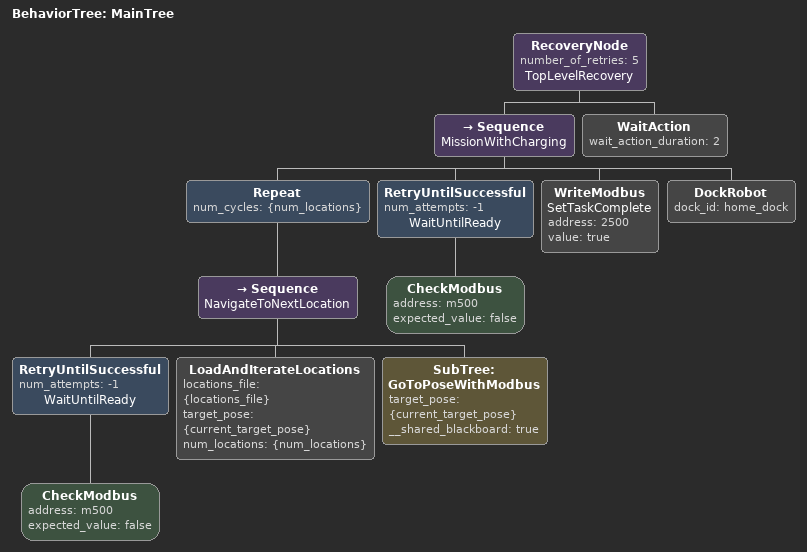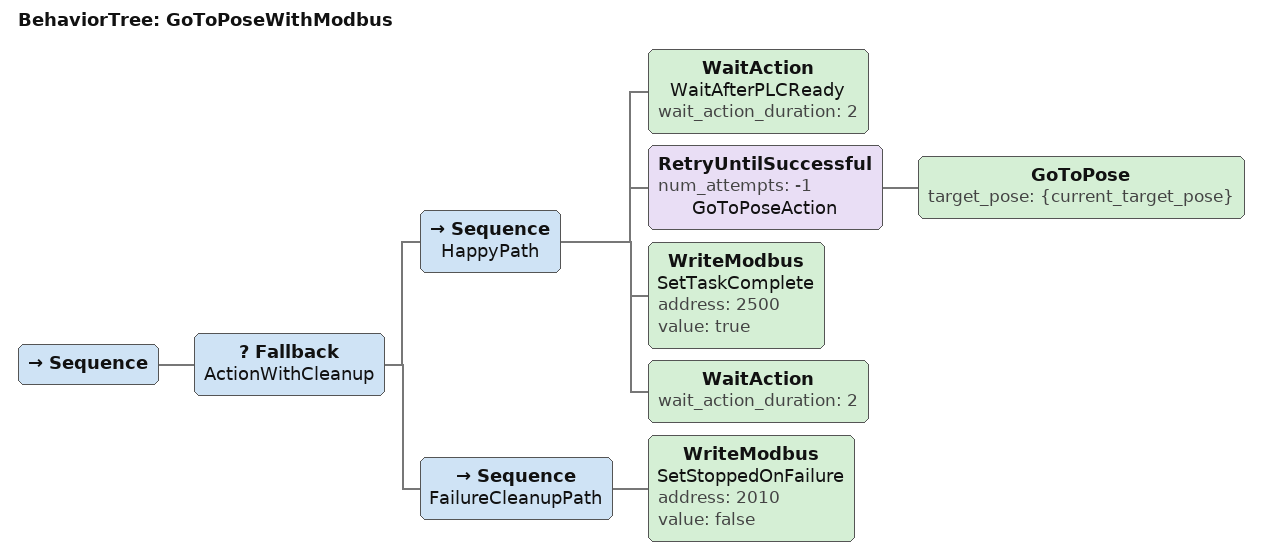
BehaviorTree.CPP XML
<root main_tree_to_execute="MainTree">
  <BehaviorTree ID="MainTree">
    <RecoveryNode number_of_retries="5" name="TopLevelRecovery">
      <Sequence name="MissionWithCharging">
        <Repeat num_cycles="{num_locations}">
          <Sequence name="NavigateToNextLocation">
            <RetryUntilSuccessful num_attempts="-1" name="WaitUntilReady">
              <CheckModbus address="m500" expected_value="false"/>
            </RetryUntilSuccessful>
            <LoadAndIterateLocations locations_file="{locations_file}" target_pose="{current_target_pose}" num_locations="{num_locations}"/>
            <SubTree ID="GoToPoseWithModbus" target_pose="{current_target_pose}" __shared_blackboard="true"/>
          </Sequence>
        </Repeat>
        <RetryUntilSuccessful num_attempts="-1" name="WaitUntilReady">
          <CheckModbus address="m500" expected_value="false"/>
        </RetryUntilSuccessful>
        <WriteModbus name="SetTaskComplete" address="2500" value="true"/>
        <DockRobot dock_id="home_dock"/>
      </Sequence>
      <WaitAction wait_action_duration="2"/>
    </RecoveryNode>
  </BehaviorTree>
  <BehaviorTree ID="GoToPoseWithModbus">
    <Sequence>
      <Fallback name="ActionWithCleanup">
        <Sequence name="HappyPath">
          <WaitAction name="WaitAfterPLCReady" wait_action_duration="2"/>
          <RetryUntilSuccessful num_attempts="-1" name="GoToPoseAction">
            <GoToPose target_pose="{current_target_pose}"/>
          </RetryUntilSuccessful>
          <WriteModbus name="SetTaskComplete" address="2500" value="true"/>
          <WaitAction wait_action_duration="2"/>
        </Sequence>
        <Sequence name="FailureCleanupPath">
          <WriteModbus name="SetStoppedOnFailure" address="2010" value="false"/>
        </Sequence>
      </Fallback>
    </Sequence>
  </BehaviorTree>
</root>
